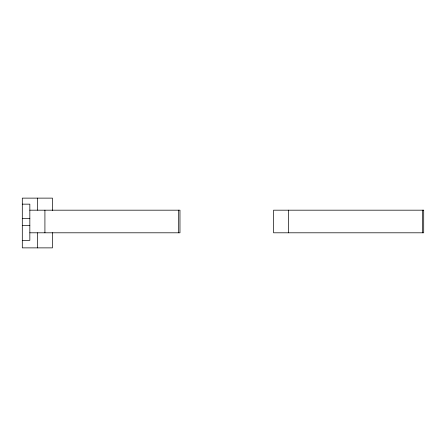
<?xml version="1.0" encoding="UTF-8"?>
<svg xmlns="http://www.w3.org/2000/svg" width="446" height="446" viewBox="0 0 446 446"><rect width="100%" height="100%" fill="white"/><g stroke="black" fill="none" stroke-linecap="round" stroke-linejoin="round"><path stroke-width="0.67" d="M22.3 204.151L29.837 204.151L29.837 240.338L22.3 240.338M29.837 210.183L179.972 210.183L179.972 232.801L29.837 232.801M22.3 218.54L29.837 218.54M22.3 225.587L29.837 225.587M422.407 210.183L422.407 232.801M288.64 210.183L288.64 232.801M178.684 210.183L178.684 232.801M52.455 210.562L52.455 198.124L22.3 198.124L22.3 247.876L52.455 247.876L52.455 232.673M44.918 210.183L44.918 232.801M37.38 198.124L37.38 210.183M37.38 232.801L37.38 247.876M423.7 210.183L273.565 210.183L273.565 232.801L423.7 232.801L423.7 210.183"/></g></svg>
